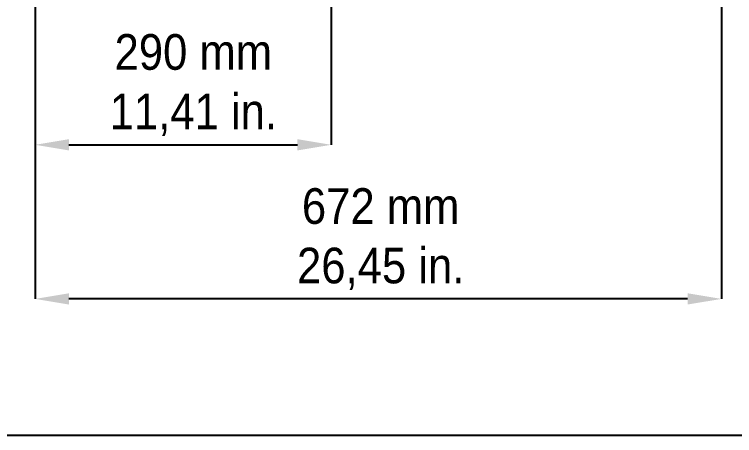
# Model space of a CAD drawing. Header units: millimetres. Extents: x -2 to 4200, y -4 to 2970.
# Drawn here: x 858 to 1563, y 50 to 463 of the extents above; entities that cross this region are included whole.
import ezdxf

# ---------------------------------------------------------------- set-up
doc = ezdxf.new("R2010")
doc.units = ezdxf.units.MM
doc.header["$LTSCALE"] = 10
doc.header["$PDSIZE"] = -1
doc.styles.add('SLDTEXTSTYLE4', font='Gothic.ttf', dxfattribs={"width": 0.913})
doc.dimstyles.new('SLDDIMSTYLE0', dxfattribs={"dimtxt": 35, "dimasz": 33.02, "dimexe": 0, "dimexo": 0.0625, "dimgap": 8.75, "dimtad": 1, "dimdec": 0, "dimrnd": 1e-09, "dimzin": 12, "dimdsep": 46, "dimtxsty": 'SLDTEXTSTYLE4', "dimsah": 1, "dimcen": 0.09, "dimadec": 0, "dimazin": 3, "dimtfac": 1, "dimtdec": 0, "dimtofl": 0, "dimtmove": 0, "dimatfit": 3, "dimfxl": 1, "dimfrac": 2, "dimtolj": 1, "dimtzin": 12, "dimarcsym": 0})

# ---------------------------------------------------------------- blocks, each defined once
blk = doc.blocks.new('_D')
at = {"color": 0, "lineweight": -2, "transparency": 16777216}
for p, q in [((878, 743.97), (878, 184.12)), ((1550.29, 706.02), (1550.29, 184.12)), ((1517.27, 184.12), (911.02, 184.12))]:
    blk.add_line(p, q, dxfattribs=at)
at = {"color": 0, "transparency": 16777216}
for points in [[(911.02, 189.63), (911.02, 178.62), (878, 184.12)], [(1517.27, 189.63), (1517.27, 178.62), (1550.29, 184.12)]]:
    blk.add_solid(points, dxfattribs=at)
at = {"layer": 'Defpoints', "color": 0, "transparency": 16777216}
for p in [(878, 744.03), (1550.29, 706.08), (878, 184.12)]:
    blk.add_point(p, dxfattribs=at)
at = {"color": 0, "transparency": 16777216, "insert": (1216.52, 292.73), "char_height": 35, "attachment_point": 2, "style": 'SLDTEXTSTYLE4'}
blk.add_mtext('\\A1;672 mm \\P26,45 in.', dxfattribs=at)
blk = doc.blocks.new('_D_1')
at = {"color": 0, "lineweight": -2, "transparency": 16777216}
for p, q in [((878, 743.97), (878, 335.32)), ((1168, 680.97), (1168, 335.32)), ((911.02, 335.32), (1134.98, 335.32))]:
    blk.add_line(p, q, dxfattribs=at)
at = {"color": 0, "transparency": 16777216}
for points in [[(911.02, 340.83), (911.02, 329.82), (878, 335.32)], [(1134.98, 340.83), (1134.98, 329.82), (1168, 335.32)]]:
    blk.add_solid(points, dxfattribs=at)
at = {"layer": 'Defpoints', "color": 0, "transparency": 16777216}
for p in [(878, 744.03), (1168, 681.03), (1168, 335.32)]:
    blk.add_point(p, dxfattribs=at)
at = {"color": 0, "transparency": 16777216, "insert": (1032.96, 443.93), "char_height": 35, "attachment_point": 2, "style": 'SLDTEXTSTYLE4'}
blk.add_mtext('\\A1;290 mm \\P11,41 in.', dxfattribs=at)

msp = doc.modelspace()

# ---------------------------------------------------------------- linework, layer by layer
msp.add_line((4150, 50), (50, 50))

# ---------------------------------------------------------------- dimensions: what is measured, and where the dimension line sits
for base, p1, p2, text, picture, middle in [((878, 184.12), (1550.29, 706.08), (878, 744.03), '<> mm \\P26,45 in.', '_D', (1216.52, 184.12)), ((1168, 335.32), (878, 744.03), (1168, 681.03), '<> mm \\P11,41 in.', '_D_1', (1032.96, 335.32))]:
    dim = msp.add_linear_dim(base=base, p1=p1, p2=p2, text=text, dimstyle='SLDDIMSTYLE0')
    dim.commit()
    dim.dimension.update_dxf_attribs({"geometry": picture, "text_midpoint": middle, "dimtype": 160})

doc.saveas('drawing.dxf')
